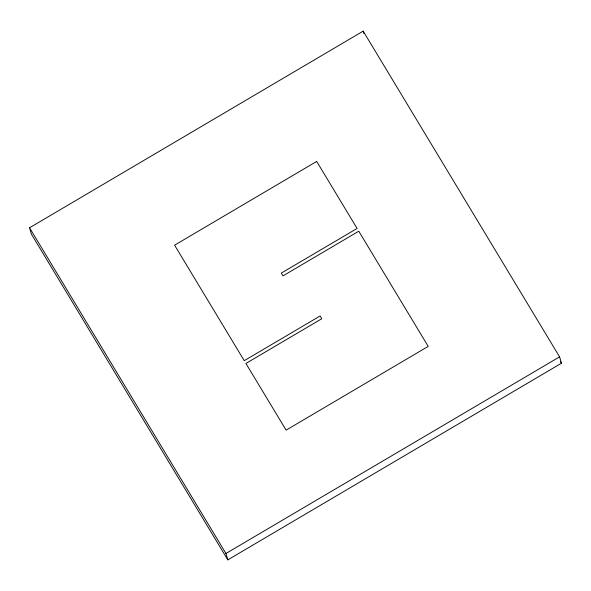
<?xml version="1.0" encoding="UTF-8"?>
<svg xmlns="http://www.w3.org/2000/svg" width="591" height="591" viewBox="0 0 591 591"><rect width="100%" height="100%" fill="white"/><g stroke="black" fill="none" stroke-linecap="round" stroke-linejoin="round"><path stroke-width="0.89" d="M29.55 227.779L363.184 31.131L559.588 356.846L561.45 363.221L227.816 559.869L31.412 234.154L29.55 227.779L225.954 553.494L227.816 559.869M225.954 553.494L559.588 356.846M560.497 361.64L561.45 363.221M363.184 31.131L363.886 33.517M316.687 161.424L174.596 245.176L244.246 360.68L320.123 315.956L321.792 318.734L245.915 363.458L286.125 430.137L428.216 346.385L358.767 231.207L282.986 275.879L281.309 273.101L357.097 228.436L316.687 161.424"/></g></svg>
